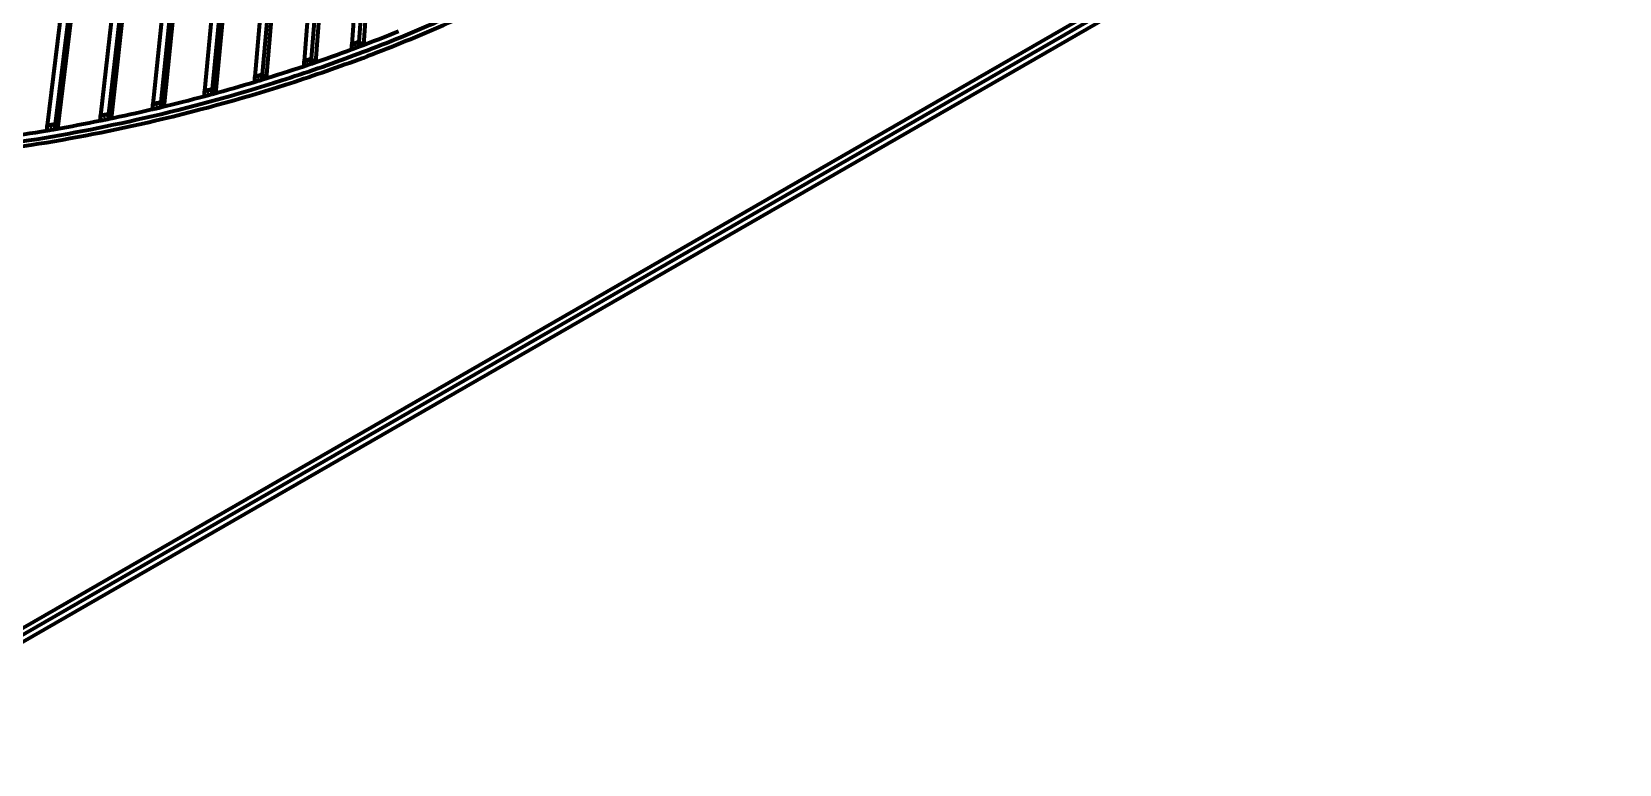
# Model space of a CAD drawing. Header units: inches. Extents: x -0.1 to 57.6, y -5.7 to 33.1.
# Drawn here: x 42.71 to 57.64, y -5.71 to 1.19 of the extents above; entities that cross this region are included whole.
import ezdxf

# ---------------------------------------------------------------- set-up
doc = ezdxf.new("R2010")
doc.units = ezdxf.units.IN
doc.header["$LTSCALE"] = 0.75
doc.header["$MEASUREMENT"] = 0
doc.layers.add('Visible', color=7, linetype='Continuous', lineweight=70)
doc.layers.add('Visible Narrow', color=7, linetype='Continuous', lineweight=35)

msp = doc.modelspace()

# ---------------------------------------------------------------- linework, layer by layer
at = {"layer": 'Visible', "extrusion": (0, 0.817547, -0.575862)}
for p, q in [((45.6506, 4.9297), (45.3359, 0.9311)), ((45.9909, 5.0219), (45.7189, 1.0671)), ((46.061, 5.0425), (45.785, 1.0918)), ((46.0968, 5.0021), (45.8281, 1.059)), ((45.1545, 4.8166), (44.8053, 0.7609)), ((45.2286, 4.832), (44.8749, 0.7821)), ((45.2553, 4.7893), (44.9119, 0.7443)), ((45.5783, 4.9117), (45.268, 0.9082)), ((45.6818, 4.8881), (45.3761, 0.8957)), ((43.9107, 4.6327), (43.4271, 0.4115)), ((44.2802, 4.6733), (43.847, 0.5043)), ((44.357, 4.6832), (43.9198, 0.5216)), ((44.3742, 4.6389), (43.9498, 0.4797)), ((44.7213, 4.737), (44.3314, 0.6261)), ((44.7969, 4.7497), (44.4026, 0.6453)), ((44.8188, 4.7061), (44.4362, 0.6055)), ((43.3815, 4.5942), (42.85, 0.3029)), ((43.4598, 4.5985), (42.9255, 0.3159)), ((43.4673, 4.5533), (42.948, 0.2724)), ((43.833, 4.6256), (43.3529, 0.3963)), ((43.9231, 4.5879), (43.4535, 0.3688)), ((57.477, 4.1302), (40.6181, -5.5783)), ((57.5329, 4.098), (40.6181, -5.6427)), ((40.6181, -5.7068), (57.6443, 4.098)), ((45.7189, 1.0181), (45.7189, 1.0671)), ((45.8238, 1.0573), (45.785, 1.0918)), ((45.785, 1.0918), (45.8238, 1.0573)), ((45.785, 1.0427), (45.785, 1.0918)), ((45.268, 0.8591), (45.268, 0.9082)), ((45.373, 0.8947), (45.3359, 0.9311)), ((45.3359, 0.9311), (45.373, 0.8947)), ((45.3359, 0.882), (45.3359, 0.9311)), ((45.7189, 1.0181), (45.7189, 1.0181)), ((45.785, 1.0427), (45.785, 1.0427)), ((44.8053, 0.7119), (44.8053, 0.7609)), ((44.91, 0.7438), (44.8749, 0.7821)), ((44.8749, 0.7821), (44.91, 0.7438)), ((44.8749, 0.733), (44.8749, 0.7821)), ((45.268, 0.8591), (45.268, 0.8591)), ((45.336, 0.882), (45.3359, 0.882)), ((44.3314, 0.577), (44.3314, 0.6261)), ((44.4354, 0.6052), (44.4026, 0.6453)), ((44.4026, 0.6453), (44.4354, 0.6052)), ((44.4026, 0.5963), (44.4026, 0.6453)), ((44.8053, 0.7118), (44.8053, 0.7119)), ((44.875, 0.733), (44.8749, 0.733)), ((43.847, 0.4552), (43.847, 0.5043)), ((43.847, 0.4552), (43.847, 0.4552)), ((43.9498, 0.4797), (43.9198, 0.5216)), ((43.9198, 0.5216), (43.9498, 0.4797)), ((43.9198, 0.4725), (43.9198, 0.5216)), ((43.9198, 0.4725), (43.9198, 0.4725)), ((44.3314, 0.577), (44.3314, 0.577)), ((44.4027, 0.5963), (44.4026, 0.5963)), ((42.85, 0.2539), (42.85, 0.3029)), ((42.948, 0.2724), (42.9255, 0.3159)), ((42.9255, 0.3159), (42.948, 0.2724)), ((42.9255, 0.2668), (42.9255, 0.3159)), ((43.3529, 0.3472), (43.3529, 0.3963)), ((43.3529, 0.3472), (43.3529, 0.3472)), ((43.4535, 0.3688), (43.4271, 0.4115)), ((43.4271, 0.4115), (43.4535, 0.3688)), ((43.4271, 0.3624), (43.4271, 0.4115)), ((43.4271, 0.3624), (43.4271, 0.3624)), ((43.4535, 0.3679), (43.4535, 0.3688)), ((42.85, 0.2538), (42.85, 0.2539)), ((42.9255, 0.2668), (42.9255, 0.2668)), ((42.948, 0.2707), (42.948, 0.2724))]:
    msp.add_line(p, q, dxfattribs=at)
at = {"layer": 'Visible', "extrusion": (-2.08167e-16, -2.08167e-16, -1)}
for centre, radius, start, end in [((-40.5227, 15.0551), 14.9679, 247.88604, 249.41641), ((-40.2775, 15.7434), 15.6987, 251.46438, 252.97106)]:
    msp.add_arc(centre, radius, start, end, dxfattribs=at)
at = {"layer": 'Visible', "extrusion": (-1.38778e-16, -2.08167e-16, -1)}
msp.add_arc((-40.2067, 15.8766), 15.8448, 260.3965, 261.98513, dxfattribs=at)
at = {"layer": 'Visible'}
for points, knots in [([(47.8584, 1.8907), (47.6776, 1.7866), (47.4914, 1.6856), (47.3004, 1.588), (47.0658, 1.4682), (46.8239, 1.3535), (46.576, 1.2446), (46.3442, 1.1428), (46.1072, 1.046), (45.8658, 0.9546), (45.6402, 0.8692), (45.4108, 0.7885), (45.1785, 0.7128), (44.7496, 0.5731), (44.3105, 0.4505), (43.8667, 0.3465), (43.4804, 0.2559), (43.0906, 0.1795), (42.7008, 0.1179), (42.3616, 0.0643), (42.0224, 0.0219), (41.6857, -0.0089), (41.3926, -0.0358), (41.1014, -0.0539), (40.8136, -0.0632), (40.5632, -0.0713), (40.3153, -0.0727), (40.071, -0.0674), (39.651, -0.0582), (39.2416, -0.0292), (38.8479, 0.0193), (38.5551, 0.0555), (38.2709, 0.1024), (37.9972, 0.1598), (37.7937, 0.2025), (37.596, 0.251), (37.4049, 0.3051), (37.124, 0.3847), (36.8574, 0.4764), (36.6072, 0.5796), (36.363, 0.6802), (36.1344, 0.7918), (35.9233, 0.9134)], [1.5707963, 1.5707963, 1.5707963, 1.5707963, 1.6504478, 1.6504478, 1.6504478, 1.7482819, 1.7482819, 1.7482819, 1.839697, 1.839697, 1.839697, 1.9251144, 1.9251144, 1.9251144, 2.0828144, 2.0828144, 2.0828144, 2.2200708, 2.2200708, 2.2200708, 2.3395337, 2.3395337, 2.3395337, 2.4435099, 2.4435099, 2.4435099, 2.534007, 2.534007, 2.534007, 2.6896367, 2.6896367, 2.6896367, 2.8054027, 2.8054027, 2.8054027, 2.8915159, 2.8915159, 2.8915159, 3.0180816, 3.0180816, 3.0180816, 3.1415927, 3.1415927, 3.1415927, 3.1415927]), ([(47.8027, 1.9227), (47.623, 1.8193), (47.438, 1.7189), (47.2482, 1.6219), (47.015, 1.5028), (46.7746, 1.3889), (46.5282, 1.2806), (46.2979, 1.1795), (46.0624, 1.0833), (45.8225, 0.9925), (45.5984, 0.9076), (45.3705, 0.8275), (45.1397, 0.7523), (44.7136, 0.6135), (44.2776, 0.4917), (43.837, 0.3885), (43.4535, 0.2986), (43.0666, 0.2228), (42.68, 0.1616), (42.3434, 0.1085), (42.0071, 0.0664), (41.6733, 0.0358), (41.3828, 0.0092), (41.0943, -0.0087), (40.8092, -0.0179), (40.5612, -0.0259), (40.3158, -0.0273), (40.074, -0.022), (39.8636, -0.0175), (39.656, -0.0079), (39.4518, 0.0067), (39.1007, 0.0319), (38.7597, 0.0717), (38.4319, 0.126), (38.1881, 0.1664), (37.9517, 0.2147), (37.7237, 0.2707), (37.3886, 0.3531), (37.072, 0.4521), (36.7771, 0.5667), (36.4894, 0.6786), (36.2225, 0.8052), (35.979, 0.9455)], [1.5707963, 1.5707963, 1.5707963, 1.5707963, 1.6504478, 1.6504478, 1.6504478, 1.7482819, 1.7482819, 1.7482819, 1.839697, 1.839697, 1.839697, 1.9251144, 1.9251144, 1.9251144, 2.0828144, 2.0828144, 2.0828144, 2.2200708, 2.2200708, 2.2200708, 2.3395337, 2.3395337, 2.3395337, 2.4435099, 2.4435099, 2.4435099, 2.534007, 2.534007, 2.534007, 2.6127723, 2.6127723, 2.6127723, 2.7482267, 2.7482267, 2.7482267, 2.8489852, 2.8489852, 2.8489852, 2.9970759, 2.9970759, 2.9970759, 3.1415927, 3.1415927, 3.1415927, 3.1415927]), ([(43.847, 0.4552), (43.8437, 0.4544), (43.8403, 0.4536), (43.837, 0.4528), (43.7007, 0.4209), (43.5641, 0.3908), (43.4271, 0.3624)], [2.08161889, 2.08161889, 2.08161889, 2.08161889, 2.082814425, 2.082814425, 2.082814425, 2.131581372, 2.131581372, 2.131581372, 2.131581372])]:
    msp.add_open_spline(points, degree=3, knots=knots, dxfattribs=at)
for points in [[(45.785, 1.0918), (45.7631, 1.0835), (45.741, 1.0753), (45.7189, 1.0671)], [(45.7189, 1.0671), (45.73, 1.0712), (45.741, 1.0753), (45.752, 1.0794)], [(45.752, 1.0794), (45.763, 1.0835), (45.774, 1.0876), (45.785, 1.0918)], [(45.3359, 0.9311), (45.3134, 0.9234), (45.2907, 0.9157), (45.268, 0.9082)], [(45.268, 0.9082), (45.2794, 0.9119), (45.2907, 0.9157), (45.302, 0.9196)], [(45.302, 0.9196), (45.3134, 0.9234), (45.3246, 0.9272), (45.3359, 0.9311)], [(45.7189, 1.0181), (45.5924, 0.9712), (45.4647, 0.9258), (45.336, 0.882)], [(45.752, 1.0303), (45.741, 1.0262), (45.73, 1.0222), (45.7189, 1.0181)], [(45.752, 1.0303), (45.741, 1.0262), (45.73, 1.0221), (45.7189, 1.0181)], [(45.785, 1.0427), (45.774, 1.0386), (45.763, 1.0345), (45.752, 1.0303)], [(45.785, 1.0427), (45.774, 1.0386), (45.763, 1.0345), (45.752, 1.0303)], [(44.8749, 0.7821), (44.8518, 0.7749), (44.8286, 0.7679), (44.8053, 0.7609)], [(44.8053, 0.7609), (44.8169, 0.7644), (44.8286, 0.7679), (44.8402, 0.7714)], [(44.8402, 0.7714), (44.8518, 0.775), (44.8634, 0.7785), (44.8749, 0.7821)], [(45.302, 0.8705), (45.2907, 0.8667), (45.2794, 0.8629), (45.268, 0.8591)], [(45.302, 0.8705), (45.2907, 0.8667), (45.2794, 0.8629), (45.268, 0.8591)], [(45.336, 0.882), (45.3247, 0.8782), (45.3133, 0.8743), (45.302, 0.8705)], [(45.3359, 0.882), (45.3246, 0.8782), (45.3134, 0.8743), (45.302, 0.8705)], [(44.4026, 0.6453), (44.379, 0.6388), (44.3552, 0.6324), (44.3314, 0.6261)], [(44.3314, 0.6261), (44.3433, 0.6292), (44.3552, 0.6324), (44.3671, 0.6356)], [(44.3671, 0.6356), (44.3789, 0.6388), (44.3908, 0.6421), (44.4026, 0.6453)], [(44.8053, 0.7118), (44.6719, 0.6716), (44.5376, 0.6331), (44.4027, 0.5963)], [(44.8402, 0.7224), (44.8286, 0.7188), (44.8169, 0.7153), (44.8053, 0.7119)], [(44.8402, 0.7224), (44.8286, 0.7188), (44.8169, 0.7153), (44.8053, 0.7118)], [(44.875, 0.733), (44.8634, 0.7294), (44.8518, 0.7259), (44.8402, 0.7224)], [(44.8749, 0.733), (44.8634, 0.7295), (44.8518, 0.7259), (44.8402, 0.7224)], [(43.9198, 0.5216), (43.8956, 0.5157), (43.8713, 0.5099), (43.847, 0.5043)], [(43.847, 0.5043), (43.8592, 0.5071), (43.8713, 0.51), (43.8834, 0.5129)], [(43.8834, 0.4638), (43.8713, 0.4609), (43.8592, 0.4581), (43.847, 0.4552)], [(43.8834, 0.4638), (43.8713, 0.4609), (43.8592, 0.458), (43.847, 0.4552)], [(43.8834, 0.5129), (43.8956, 0.5157), (43.9077, 0.5186), (43.9198, 0.5216)], [(43.9198, 0.4725), (43.9077, 0.4696), (43.8956, 0.4667), (43.8834, 0.4638)], [(43.9198, 0.4725), (43.9077, 0.4696), (43.8956, 0.4667), (43.8834, 0.4638)], [(44.3314, 0.577), (44.1948, 0.5404), (44.0575, 0.5055), (43.9198, 0.4725)], [(44.3671, 0.5866), (44.3552, 0.5834), (44.3433, 0.5802), (44.3314, 0.577)], [(44.3671, 0.5866), (44.3552, 0.5834), (44.3433, 0.5802), (44.3314, 0.577)], [(44.4027, 0.5963), (44.3908, 0.593), (44.3789, 0.5898), (44.3671, 0.5866)], [(44.4026, 0.5963), (44.3908, 0.593), (44.3789, 0.5898), (44.3671, 0.5866)], [(42.9255, 0.3159), (42.9004, 0.3115), (42.8752, 0.3071), (42.85, 0.3029)], [(42.85, 0.3029), (42.8626, 0.305), (42.8752, 0.3072), (42.8878, 0.3093)], [(42.8878, 0.3093), (42.9004, 0.3115), (42.9129, 0.3137), (42.9255, 0.3159)], [(43.3529, 0.3472), (43.2106, 0.3184), (43.0681, 0.2916), (42.9255, 0.2668)], [(43.4271, 0.4115), (43.4024, 0.4063), (43.3777, 0.4013), (43.3529, 0.3963)], [(43.3529, 0.3963), (43.3653, 0.3988), (43.3777, 0.4013), (43.3901, 0.4038)], [(43.3901, 0.3548), (43.3777, 0.3522), (43.3653, 0.3497), (43.3529, 0.3472)], [(43.3901, 0.3548), (43.3777, 0.3522), (43.3653, 0.3497), (43.3529, 0.3472)], [(43.3901, 0.4038), (43.4024, 0.4063), (43.4148, 0.4089), (43.4271, 0.4115)], [(43.4271, 0.3624), (43.4148, 0.3598), (43.4024, 0.3573), (43.3901, 0.3548)], [(43.4271, 0.3624), (43.4148, 0.3598), (43.4024, 0.3573), (43.3901, 0.3548)], [(42.8878, 0.2603), (42.8752, 0.2581), (42.8626, 0.256), (42.85, 0.2539)], [(42.8878, 0.2603), (42.8752, 0.2581), (42.8626, 0.256), (42.85, 0.2538)], [(42.9255, 0.2668), (42.9129, 0.2646), (42.9004, 0.2624), (42.8878, 0.2603)], [(42.9255, 0.2668), (42.9129, 0.2646), (42.9004, 0.2624), (42.8878, 0.2603)]]:
    msp.add_open_spline(points, degree=3, dxfattribs=at)
at = {"layer": 'Visible Narrow', "extrusion": (0, 0.817547, -0.575862)}
for p, q in [((45.752, 1.0303), (45.752, 1.0794)), ((45.302, 0.8705), (45.302, 0.9196)), ((44.8402, 0.7224), (44.8402, 0.7714)), ((44.3671, 0.5866), (44.3671, 0.6356)), ((43.8834, 0.4638), (43.8834, 0.5129)), ((42.8878, 0.2603), (42.8878, 0.3093)), ((43.3901, 0.3548), (43.3901, 0.4038))]:
    msp.add_line(p, q, dxfattribs=at)

doc.saveas('drawing.dxf')
